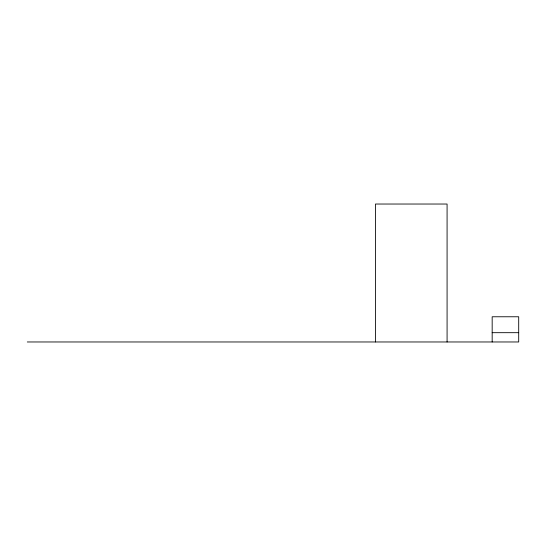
<?xml version="1.0" encoding="UTF-8"?>
<svg xmlns="http://www.w3.org/2000/svg" width="546" height="546" viewBox="0 0 546 546"><rect width="100%" height="100%" fill="white"/><g stroke="black" fill="none" stroke-linecap="round" stroke-linejoin="round"><path stroke-width="0.82" d="M492.171 332.685L518.7 332.685M27.3 341.967L518.7 341.967L518.7 316.769L492.171 316.769L492.171 341.967M447.078 341.967L447.078 204.033L375.457 204.033L375.457 341.967"/></g></svg>
